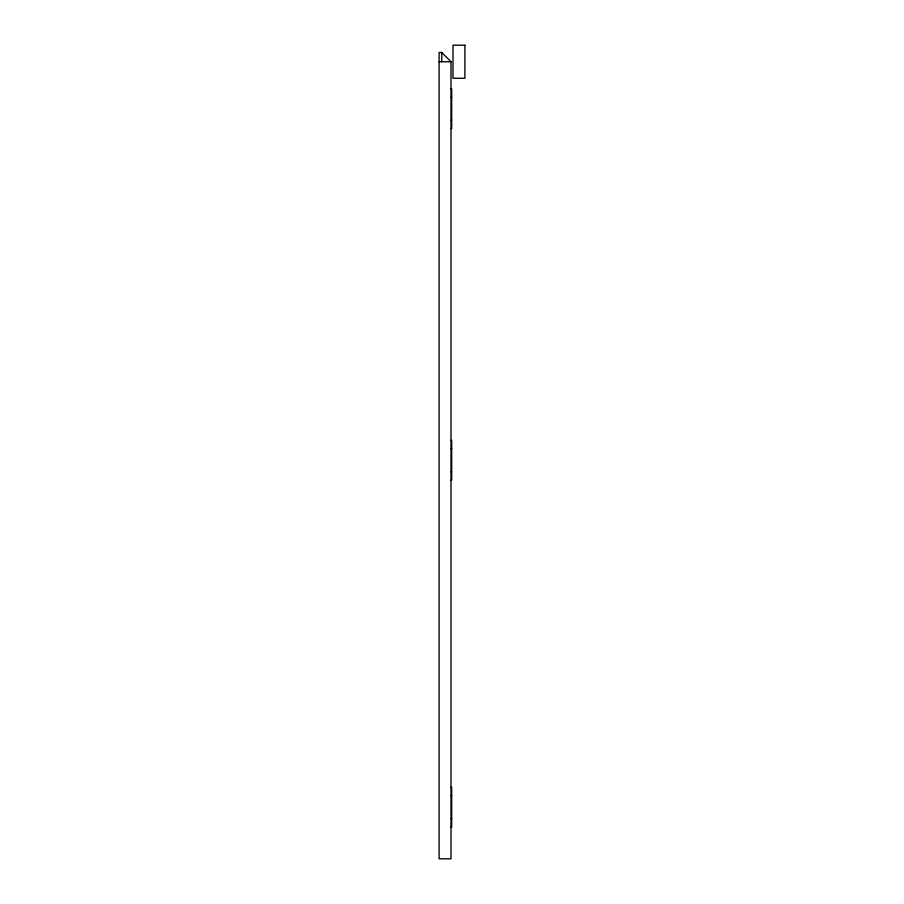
<?xml version="1.0" encoding="UTF-8"?>
<svg xmlns="http://www.w3.org/2000/svg" width="904" height="904" viewBox="0 0 904 904"><rect width="100%" height="100%" fill="white"/><g stroke="black" fill="none" stroke-linecap="round" stroke-linejoin="round"><path stroke-width="1.36" d="M441.751 52.477L439.107 52.477L439.107 858.8L451.006 858.8L451.006 61.732L441.751 52.477L441.751 61.732M439.107 61.732L451.006 61.732M451.006 88.852L451.672 88.852L451.672 128.549L451.006 128.549M451.006 97.191L451.672 97.191M451.006 120.209L451.672 120.209M451.006 440.429L451.672 440.429L451.672 480.114L451.006 480.114M451.006 448.757L451.672 448.757M451.006 471.786L451.672 471.786M451.006 787.361L451.672 787.361L451.672 827.047L451.006 827.047M451.006 795.689L451.672 795.689M451.006 818.719L451.672 818.719M464.893 45.2L452.994 45.2L452.994 78.275L464.893 78.275L464.893 45.2"/></g></svg>
